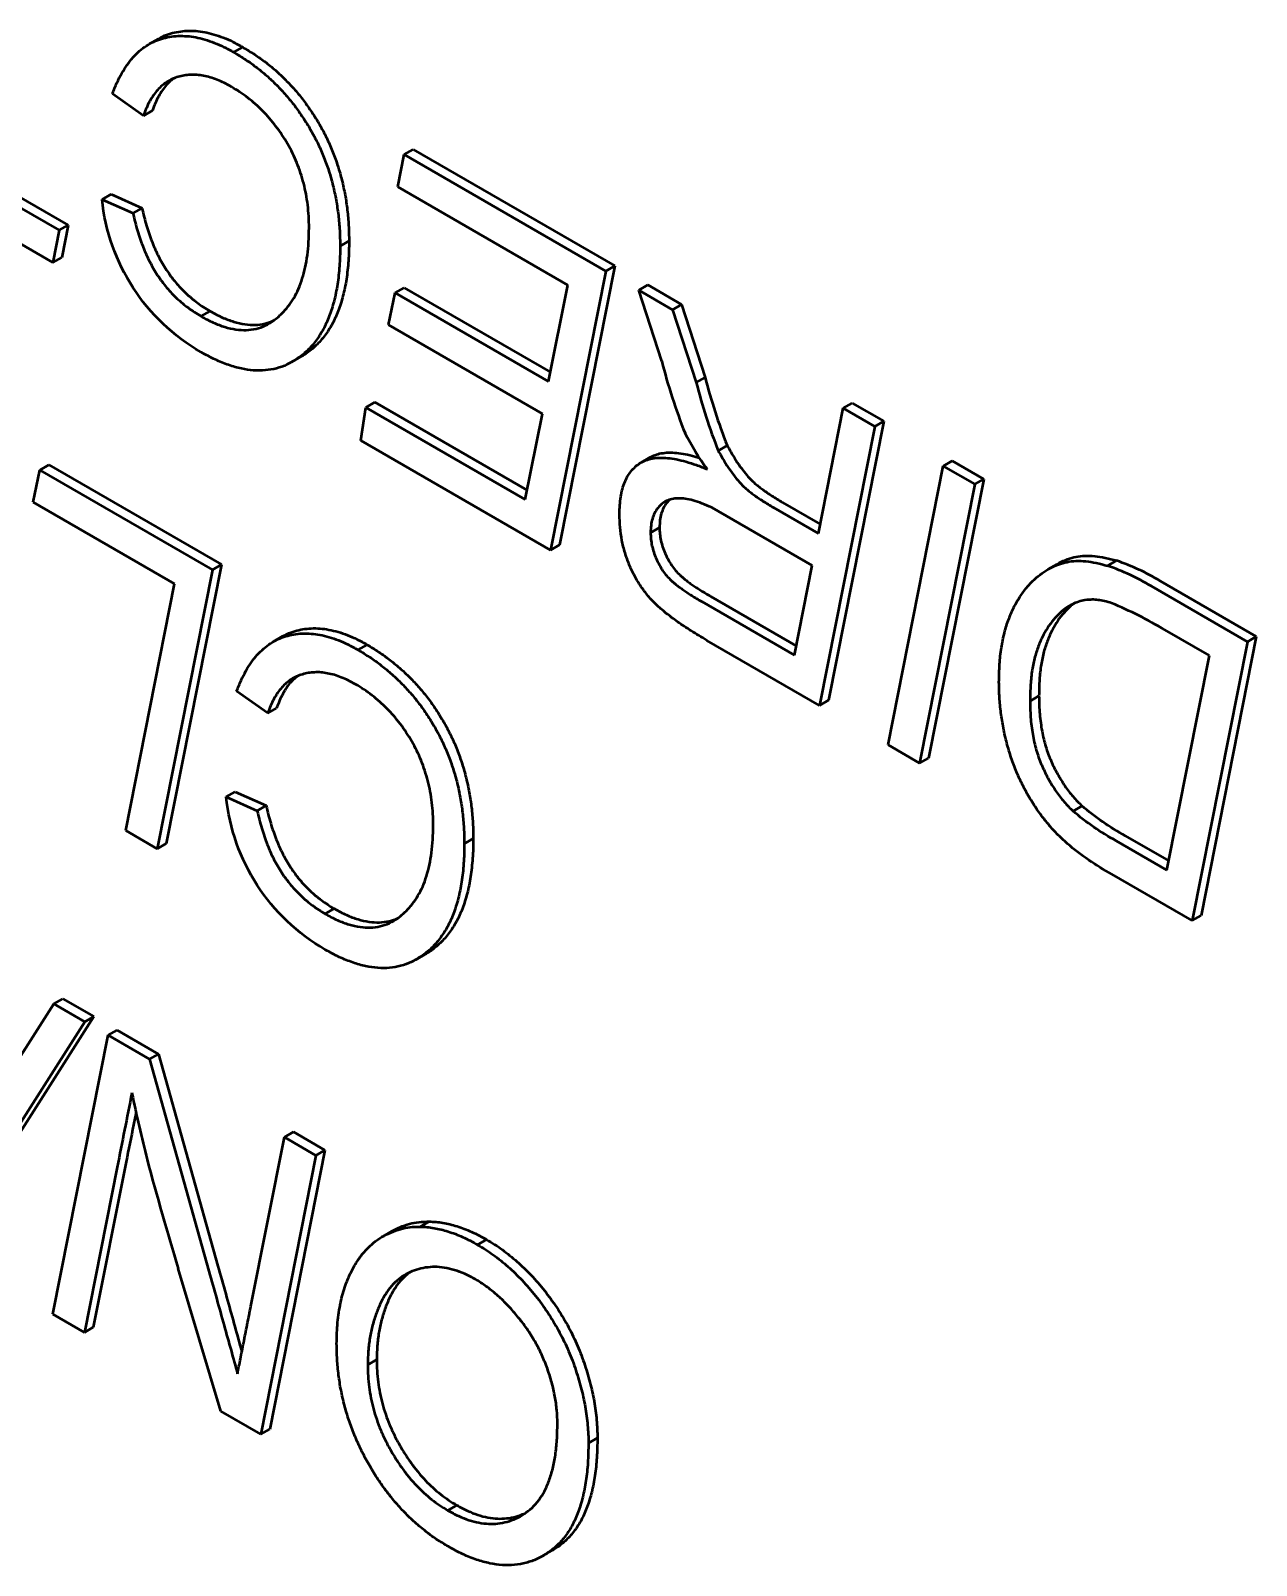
# Model space of a CAD drawing. Header units: millimetres. Extents: x 0 to 420, y 0 to 297.
# Drawn here: x 299.565 to 300.266, y 89.388 to 90.266 of the extents above; entities that cross this region are included whole.
import ezdxf

# ---------------------------------------------------------------- set-up
doc = ezdxf.new("R2010")
doc.units = ezdxf.units.MM
doc.header["$LTSCALE"] = 0.75
doc.layers.add('Visible', color=7, linetype='Continuous', lineweight=50)

msp = doc.modelspace()

# ---------------------------------------------------------------- linework, layer by layer
at = {"layer": 'Visible', "extrusion": (0, 0.816497, 0.57735)}
for p, q in [((299.63316, 90.25805), (299.63829, 90.26102)), ((299.6815, 90.25328), (299.68664, 90.25624)), ((299.62979, 90.21704), (299.61202, 90.22958)), ((299.62979, 90.21704), (299.63492, 90.22001)), ((299.57788, 90.13306), (299.45953, 90.20139)), ((299.77892, 90.19475), (299.78405, 90.19772)), ((299.78405, 90.19772), (299.89939, 90.13113)), ((299.77531, 90.17633), (299.77892, 90.19475)), ((299.77892, 90.19475), (299.89426, 90.12816)), ((299.53089, 90.18071), (299.58152, 90.15147)), ((299.53602, 90.18367), (299.58666, 90.15443)), ((299.6061, 90.16919), (299.61123, 90.17215)), ((299.61123, 90.17215), (299.629, 90.16417)), ((299.87255, 90.12019), (299.77531, 90.17633)), ((299.6061, 90.16919), (299.62387, 90.16121)), ((299.62387, 90.16121), (299.629, 90.16417)), ((299.58152, 90.15147), (299.58666, 90.15443)), ((299.58666, 90.15443), (299.58302, 90.13602)), ((299.58152, 90.15147), (299.57788, 90.13306)), ((299.74229, 90.14241), (299.74742, 90.14537)), ((299.57788, 90.13306), (299.58302, 90.13602)), ((299.89426, 90.12816), (299.86268, 89.96863)), ((299.89939, 90.13113), (299.86781, 89.97159)), ((299.89426, 90.12816), (299.89939, 90.13113)), ((299.77387, 90.11563), (299.779, 90.11859)), ((299.779, 90.11859), (299.86266, 90.07029)), ((299.8616, 90.06497), (299.87255, 90.12019)), ((299.91316, 90.11725), (299.9183, 90.12021)), ((299.91316, 90.11725), (299.93253, 90.10607)), ((299.9263, 90.07665), (299.91316, 90.11725)), ((299.9183, 90.12021), (299.93766, 90.10903)), ((299.76992, 90.0974), (299.77387, 90.11563)), ((299.77387, 90.11563), (299.8616, 90.06497)), ((299.93253, 90.10607), (299.93766, 90.10903)), ((299.93766, 90.10903), (299.95117, 90.06737)), ((299.66272, 90.10231), (299.66785, 90.10527)), ((299.93253, 90.10607), (299.94604, 90.0644)), ((299.85799, 90.04655), (299.76992, 90.0974)), ((299.71454, 90.07609), (299.71967, 90.07905)), ((299.71755, 90.07792), (299.72269, 90.08088)), ((299.94604, 90.0644), (299.95117, 90.06737)), ((299.75413, 90.03131), (299.75693, 90.0502)), ((299.75693, 90.0502), (299.76207, 90.05316)), ((299.75693, 90.0502), (299.84825, 89.99748)), ((299.76207, 90.05316), (299.8493, 90.00279)), ((300.01598, 89.97812), (300.03014, 90.04972)), ((300.03014, 90.04972), (300.03527, 90.05268)), ((300.03014, 90.04972), (300.04821, 90.03928)), ((300.03527, 90.05268), (300.05334, 90.04224)), ((299.84825, 89.99748), (299.85799, 90.04655)), ((300.04821, 90.03928), (300.01663, 89.87975)), ((300.05334, 90.04224), (300.02176, 89.88271)), ((300.04821, 90.03928), (300.05334, 90.04224)), ((299.86268, 89.96863), (299.75413, 90.03131)), ((299.91453, 90.0187), (299.91966, 90.02166)), ((299.95865, 90.02536), (299.96378, 90.02832)), ((299.56663, 89.99609), (299.57058, 90.01433)), ((299.57058, 90.01433), (299.57571, 90.01729)), ((299.57058, 90.01433), (299.66926, 89.95735)), ((299.57571, 90.01729), (299.67439, 89.96031)), ((300.05579, 89.85714), (300.08737, 90.01667)), ((300.08737, 90.01667), (300.0925, 90.01963)), ((300.08737, 90.01667), (300.10544, 90.00624)), ((300.0925, 90.01963), (300.11058, 90.0092)), ((300.10544, 90.00624), (300.07387, 89.84671)), ((300.11058, 90.0092), (300.079, 89.84967)), ((300.10544, 90.00624), (300.11058, 90.0092)), ((299.64755, 89.94938), (299.56663, 89.99609)), ((299.99545, 89.9959), (300.01703, 89.98344)), ((300.01234, 89.95971), (299.95489, 89.99288)), ((299.99032, 89.99294), (300.01598, 89.97812)), ((299.91992, 89.97853), (299.92505, 89.98149)), ((299.86268, 89.96863), (299.86781, 89.97159)), ((299.67439, 89.96031), (299.64281, 89.80078)), ((299.66926, 89.95735), (299.67439, 89.96031)), ((300.00223, 89.90858), (300.01234, 89.95971)), ((300.14742, 89.95764), (300.15256, 89.9606)), ((300.18143, 89.95959), (300.18656, 89.96255)), ((299.66926, 89.95735), (299.63768, 89.79782)), ((300.2116, 89.95087), (300.2665, 89.91918)), ((299.61964, 89.80824), (299.64755, 89.94938)), ((299.95441, 89.94211), (300.00328, 89.91389)), ((300.20647, 89.94791), (300.26137, 89.91621)), ((299.94928, 89.93915), (300.00223, 89.90858)), ((300.15531, 89.93372), (300.16044, 89.93668)), ((299.70421, 89.91631), (299.70934, 89.91928)), ((300.01663, 89.87975), (299.95214, 89.91698)), ((300.23965, 89.90824), (300.21424, 89.92291)), ((300.26137, 89.91621), (300.22979, 89.75668)), ((300.2665, 89.91918), (300.23492, 89.75965)), ((300.26137, 89.91621), (300.2665, 89.91918)), ((299.75256, 89.91154), (299.75769, 89.9145)), ((300.21535, 89.78553), (300.23965, 89.90824)), ((299.70084, 89.87531), (299.68308, 89.88784)), ((300.01663, 89.87975), (300.02176, 89.88271)), ((300.13702, 89.88228), (300.14215, 89.88524)), ((299.70084, 89.87531), (299.70597, 89.87827)), ((300.07387, 89.84671), (300.05579, 89.85714)), ((300.07387, 89.84671), (300.079, 89.84967)), ((299.67716, 89.82745), (299.68229, 89.83041)), ((299.67716, 89.82745), (299.69492, 89.81947)), ((299.68229, 89.83041), (299.70005, 89.82243)), ((299.69492, 89.81947), (299.70005, 89.82243)), ((300.16163, 89.81936), (300.16676, 89.82232)), ((299.63768, 89.79782), (299.61964, 89.80824)), ((299.81334, 89.80067), (299.81847, 89.80363)), ((300.18637, 89.80227), (300.21535, 89.78553)), ((300.1915, 89.80523), (300.21641, 89.79085)), ((299.63768, 89.79782), (299.64281, 89.80078)), ((300.22979, 89.75668), (300.18374, 89.78327)), ((299.73377, 89.76057), (299.73891, 89.76354)), ((300.22979, 89.75668), (300.23492, 89.75965)), ((299.78559, 89.73435), (299.79072, 89.73731)), ((299.78861, 89.73618), (299.79374, 89.73914)), ((299.49558, 89.57915), (299.57847, 89.70905)), ((299.57847, 89.70905), (299.5836, 89.71202)), ((299.57847, 89.70905), (299.59623, 89.6988)), ((299.5836, 89.71202), (299.60136, 89.70176)), ((299.59623, 89.6988), (299.51334, 89.56889)), ((299.60136, 89.70176), (299.51847, 89.57186)), ((299.59623, 89.6988), (299.60136, 89.70176)), ((299.57788, 89.53163), (299.60956, 89.69111)), ((299.60956, 89.69111), (299.61469, 89.69407)), ((299.60956, 89.69111), (299.6333, 89.6774)), ((299.61469, 89.69407), (299.63843, 89.68036)), ((299.6333, 89.6774), (299.63843, 89.68036)), ((299.63843, 89.68036), (299.67236, 89.55911)), ((299.6333, 89.6774), (299.66722, 89.55615)), ((299.7104, 89.63288), (299.71553, 89.63585)), ((299.71553, 89.63585), (299.7336, 89.62541)), ((299.69125, 89.53626), (299.7104, 89.63288)), ((299.7336, 89.62541), (299.70202, 89.46588)), ((299.7104, 89.63288), (299.72847, 89.62245)), ((299.72847, 89.62245), (299.7336, 89.62541)), ((299.61987, 89.61868), (299.60109, 89.52416)), ((299.72847, 89.62245), (299.69689, 89.46292)), ((299.61474, 89.61572), (299.59596, 89.5212)), ((299.78814, 89.58162), (299.79327, 89.58459)), ((299.76682, 89.57612), (299.77195, 89.57908)), ((299.82099, 89.57131), (299.82612, 89.57428)), ((299.6741, 89.47608), (299.64962, 89.55773)), ((299.59596, 89.5212), (299.57788, 89.53163)), ((299.59596, 89.5212), (299.60109, 89.52416)), ((299.75808, 89.50266), (299.76321, 89.50562)), ((299.69689, 89.46292), (299.6741, 89.47608)), ((299.69689, 89.46292), (299.70202, 89.46588)), ((299.88439, 89.45786), (299.88952, 89.46083)), ((299.8039, 89.41937), (299.80903, 89.42233)), ((299.85855, 89.39351), (299.86368, 89.39647))]:
    msp.add_line(p, q, dxfattribs=at)
at = {"layer": 'Visible', "extrusion": (2e-16, 0, -1)}
msp.add_arc((-299.71961, 90.18075), 0.11413, 299.87833, 354.18254, dxfattribs=at)
at = {"layer": 'Visible'}
for centre, radius, start, end in [((300.24648, 90.15761), 0.33026, 194.18988, 201.71206), ((300.24542, 90.1395), 0.30865, 194.08201, 201.7046), ((300.25055, 90.14247), 0.30865, 194.08201, 201.7046), ((300.13993, 89.8381), 0.12839, 58.78423, 71.13909), ((300.14506, 89.84106), 0.12839, 58.78423, 71.13909), ((300.0851, 89.70427), 0.25393, 59.4318, 67.15602), ((300.44921, 89.82666), 0.84306, 191.52718, 194.18988), ((301.50484, 90.12027), 1.93863, 194.95485, 196.86829)]:
    msp.add_arc(centre, radius, start, end, dxfattribs=at)
at = {"layer": 'Visible', "extrusion": (0, -1e-16, -1)}
msp.add_arc((-300.06113, 90.09654), 0.13598, 323.05301, 333.29785, dxfattribs=at)
at = {"layer": 'Visible', "extrusion": (3e-16, 0, -1)}
msp.add_arc((-299.79066, 89.83901), 0.11413, 299.87833, 354.18254, dxfattribs=at)
at = {"layer": 'Visible', "extrusion": (1e-16, -2e-16, -1)}
msp.add_arc((-300.25421, 89.92726), 0.1422, 298.49002, 310.62651, dxfattribs=at)
at = {"layer": 'Visible', "extrusion": (3e-16, -2e-16, -1)}
msp.add_arc((-300.25934, 89.93023), 0.1422, 298.49002, 310.62651, dxfattribs=at)
at = {"layer": 'Visible', "extrusion": (2e-16, -1e-16, -1)}
msp.add_arc((-300.25842, 89.91939), 0.15524, 298.74768, 310.10369, dxfattribs=at)
at = {"layer": 'Visible'}
for points, knots in [([(299.61202, 90.22958), (299.61285, 90.23166), (299.61447, 90.23575), (299.61729, 90.24132), (299.62041, 90.2462), (299.62376, 90.25051), (299.62745, 90.25408), (299.63137, 90.25708), (299.63557, 90.25945), (299.64005, 90.26114), (299.64473, 90.26219), (299.64956, 90.26271), (299.65453, 90.26261), (299.65965, 90.26198), (299.66493, 90.26063), (299.67032, 90.25884), (299.67586, 90.25639), (299.67961, 90.25432), (299.6815, 90.25328)], [0, 0, 0, 0, 0.074708, 0.146232, 0.215412, 0.28197, 0.346609, 0.409581, 0.471472, 0.532484, 0.592555, 0.651264, 0.709256, 0.766626, 0.824289, 0.881888, 0.940311, 1, 1, 1, 1]), ([(299.63829, 90.26102), (299.6391, 90.26148), (299.64133, 90.26265), (299.64518, 90.2641), (299.64986, 90.26515), (299.65469, 90.26567), (299.65967, 90.26557), (299.66478, 90.26494), (299.67006, 90.2636), (299.67545, 90.2618), (299.681, 90.25935), (299.68474, 90.25729), (299.68663, 90.25624)], [0.43538, 0.43538, 0.43538, 0.43538, 0.4714719, 0.5324844, 0.5925553, 0.6512637, 0.7092563, 0.7666259, 0.8242887, 0.8818877, 0.9403108, 1, 1, 1, 1]), ([(299.68015, 90.23355), (299.67876, 90.23432), (299.676, 90.23585), (299.67193, 90.2376), (299.66794, 90.23899), (299.66408, 90.23988), (299.66028, 90.24047), (299.65663, 90.24046), (299.65305, 90.24012), (299.6496, 90.23933), (299.6463, 90.23812), (299.64325, 90.2364), (299.6404, 90.2343), (299.63776, 90.23176), (299.63543, 90.2287), (299.6333, 90.22525), (299.63137, 90.22138), (299.63032, 90.2185), (299.62979, 90.21704)], [0, 0, 0, 0, 0.060714, 0.120473, 0.179174, 0.238193, 0.296791, 0.355884, 0.416315, 0.477655, 0.539918, 0.602208, 0.66495, 0.728859, 0.793839, 0.860382, 0.929196, 1, 1, 1, 1]), ([(299.64701, 90.23833), (299.64652, 90.23797), (299.64511, 90.23685), (299.64289, 90.23473), (299.64056, 90.23166), (299.63843, 90.22821), (299.6365, 90.22434), (299.63545, 90.22147), (299.63492, 90.22001)], [0.6328879, 0.6328879, 0.6328879, 0.6328879, 0.6649497, 0.7288585, 0.7938393, 0.8603818, 0.9291956, 1, 1, 1, 1]), ([(299.62387, 90.16121), (299.62424, 90.1595), (299.62496, 90.15618), (299.62635, 90.15123), (299.62784, 90.14649), (299.62951, 90.14195), (299.63133, 90.1376), (299.63333, 90.13345), (299.63552, 90.12949), (299.63786, 90.12571), (299.64037, 90.12212), (299.64303, 90.1187), (299.6459, 90.11553), (299.64892, 90.11249), (299.65214, 90.10965), (299.65552, 90.10698), (299.65906, 90.1045), (299.66149, 90.10305), (299.66272, 90.10231)], [0, 0, 0, 0, 0.073837, 0.143953, 0.211494, 0.275723, 0.337491, 0.397518, 0.455498, 0.513133, 0.570102, 0.6269, 0.684293, 0.743297, 0.804167, 0.866797, 0.932143, 1, 1, 1, 1]), ([(299.629, 90.16417), (299.62937, 90.16247), (299.63009, 90.15914), (299.63148, 90.15419), (299.63297, 90.14945), (299.63464, 90.14491), (299.63646, 90.14056), (299.63846, 90.13641), (299.64065, 90.13245), (299.64299, 90.12867), (299.6455, 90.12508), (299.64816, 90.12167), (299.65103, 90.11849), (299.65405, 90.11545), (299.65727, 90.11261), (299.66065, 90.10995), (299.6642, 90.10746), (299.66662, 90.10601), (299.66785, 90.10527)], [0, 0, 0, 0, 0.073837, 0.143953, 0.211494, 0.275723, 0.337491, 0.397518, 0.455498, 0.513133, 0.570102, 0.6269, 0.684293, 0.743297, 0.804167, 0.866797, 0.932143, 1, 1, 1, 1]), ([(299.90215, 89.98918), (299.90219, 89.99093), (299.90226, 89.99437), (299.90283, 89.99916), (299.90375, 90.00351), (299.90503, 90.00744), (299.90676, 90.01083), (299.90879, 90.01387), (299.91125, 90.01639), (299.91402, 90.01854), (299.91725, 90.0201), (299.92094, 90.02109), (299.92507, 90.02151), (299.92968, 90.0213), (299.93472, 90.02057), (299.94022, 90.01922), (299.94617, 90.01734), (299.95031, 90.01566), (299.95245, 90.0148)], [0, 0, 0, 0, 0.059961, 0.117916, 0.174309, 0.229242, 0.28342, 0.337434, 0.392218, 0.447521, 0.504432, 0.563382, 0.62593, 0.69159, 0.761572, 0.836137, 0.915253, 1, 1, 1, 1]), ([(299.91966, 90.02166), (299.92053, 90.02216), (299.92257, 90.02311), (299.92607, 90.02406), (299.9302, 90.02448), (299.93481, 90.02426), (299.93985, 90.02353), (299.94426, 90.02245), (299.94698, 90.02164), (299.94785, 90.02137)], [0.4562952, 0.4562952, 0.4562952, 0.4562952, 0.5044316, 0.5633815, 0.6259297, 0.6915904, 0.761572, 0.8361374, 0.8709875, 0.8709875, 0.8709875, 0.8709875]), ([(299.95865, 90.02536), (299.95974, 90.02343), (299.96182, 90.01976), (299.96503, 90.0147), (299.96815, 90.01041), (299.97076, 90.00732), (299.97292, 90.00513), (299.97475, 90.00353), (299.97679, 90.00186), (299.97905, 90.00012), (299.98154, 89.99837), (299.98427, 89.9966), (299.98722, 89.99474), (299.98926, 89.99355), (299.99032, 89.99294)], [0, 0, 0, 0, 0.133177, 0.252531, 0.359187, 0.454341, 0.501796, 0.555099, 0.613928, 0.678434, 0.749497, 0.826406, 0.910185, 1, 1, 1, 1]), ([(299.96378, 90.02832), (299.96488, 90.02639), (299.96695, 90.02272), (299.97016, 90.01766), (299.97328, 90.01338), (299.97589, 90.01028), (299.97806, 90.00809), (299.97988, 90.00649), (299.98192, 90.00482), (299.98418, 90.00308), (299.98667, 90.00133), (299.9894, 89.99956), (299.99235, 89.9977), (299.9944, 89.99651), (299.99545, 89.9959)], [0, 0, 0, 0, 0.133177, 0.252531, 0.359187, 0.454341, 0.501796, 0.555099, 0.613928, 0.678434, 0.749497, 0.826406, 0.910185, 1, 1, 1, 1]), ([(299.95489, 89.99288), (299.95302, 89.99371), (299.94944, 89.9953), (299.94435, 89.99699), (299.93976, 89.99803), (299.93572, 89.99828), (299.93211, 89.9979), (299.92899, 89.99678), (299.92623, 89.99513), (299.92399, 89.99275), (299.92216, 89.98992), (299.92086, 89.98657), (299.92005, 89.98279), (299.91996, 89.97996), (299.91992, 89.97853)], [0, 0, 0, 0, 0.110494, 0.212569, 0.305782, 0.391929, 0.473089, 0.551439, 0.628047, 0.703954, 0.779494, 0.853016, 0.926011, 1, 1, 1, 1]), ([(299.93076, 89.99738), (299.9302, 89.99685), (299.92895, 89.99545), (299.92729, 89.99289), (299.92599, 89.98954), (299.92518, 89.98576), (299.92509, 89.98292), (299.92505, 89.98149)], [0.6492467, 0.6492467, 0.6492467, 0.6492467, 0.7039543, 0.7794937, 0.853016, 0.9260109, 1, 1, 1, 1]), ([(299.95214, 89.91698), (299.9506, 89.91789), (299.94762, 89.91965), (299.94329, 89.92226), (299.93925, 89.92495), (299.93548, 89.92747), (299.93201, 89.93004), (299.92881, 89.93245), (299.92593, 89.93492), (299.92248, 89.93801), (299.91855, 89.94215), (299.91434, 89.9477), (299.9107, 89.95378), (299.90761, 89.96029), (299.90512, 89.96719), (299.90338, 89.97437), (299.90232, 89.98182), (299.90221, 89.98666), (299.90215, 89.98918)], [0, 0, 0, 0, 0.063849, 0.123461, 0.17935, 0.231487, 0.280004, 0.324437, 0.365527, 0.40271, 0.472349, 0.540706, 0.608456, 0.67894, 0.752049, 0.828768, 0.910921, 1, 1, 1, 1]), ([(299.91992, 89.97853), (299.91995, 89.97731), (299.92, 89.97492), (299.92065, 89.97116), (299.92163, 89.96742), (299.92305, 89.96374), (299.92478, 89.96021), (299.92677, 89.95691), (299.92905, 89.95396), (299.93115, 89.9517), (299.93303, 89.95003), (299.93467, 89.94864), (299.93655, 89.94727), (299.93865, 89.94575), (299.94099, 89.94421), (299.94355, 89.94253), (299.94634, 89.94088), (299.94827, 89.93974), (299.94928, 89.93915)], [0, 0, 0, 0, 0.076972, 0.150828, 0.221349, 0.292214, 0.361007, 0.427228, 0.49287, 0.558999, 0.595364, 0.636705, 0.683614, 0.735702, 0.793699, 0.856957, 0.925442, 1, 1, 1, 1]), ([(299.92505, 89.98149), (299.92508, 89.98028), (299.92513, 89.97789), (299.92578, 89.97412), (299.92676, 89.97038), (299.92819, 89.9667), (299.92991, 89.96318), (299.9319, 89.95987), (299.93418, 89.95692), (299.93628, 89.95466), (299.93816, 89.953), (299.9398, 89.9516), (299.94168, 89.95023), (299.94378, 89.94871), (299.94612, 89.94717), (299.94868, 89.94549), (299.95147, 89.94384), (299.9534, 89.9427), (299.95441, 89.94211)], [0, 0, 0, 0, 0.076972, 0.150828, 0.221349, 0.292214, 0.361007, 0.427228, 0.49287, 0.558999, 0.595364, 0.636705, 0.683614, 0.735702, 0.793699, 0.856957, 0.925442, 1, 1, 1, 1]), ([(300.15256, 89.9606), (300.15294, 89.96083), (300.15484, 89.96188), (300.15833, 89.96348), (300.16326, 89.96485), (300.16846, 89.9655), (300.17409, 89.96525), (300.18014, 89.96435), (300.18439, 89.96316), (300.18656, 89.96255)], [0.6629098, 0.6629098, 0.6629098, 0.6629098, 0.6768704, 0.7313226, 0.783261, 0.8344571, 0.8872835, 0.9424455, 1, 1, 1, 1]), ([(300.15531, 89.93372), (300.15396, 89.93247), (300.15124, 89.92995), (300.14774, 89.92533), (300.14459, 89.92013), (300.14191, 89.91421), (300.13968, 89.90756), (300.13812, 89.89998), (300.13719, 89.89152), (300.13708, 89.88541), (300.13702, 89.88228)], [0, 0, 0, 0, 0.1147, 0.231253, 0.348772, 0.469431, 0.593658, 0.722866, 0.858126, 1, 1, 1, 1]), ([(300.16044, 89.93668), (300.15909, 89.93543), (300.15638, 89.93291), (300.15287, 89.92829), (300.14972, 89.92309), (300.14704, 89.91718), (300.14481, 89.91052), (300.14326, 89.90294), (300.14232, 89.89448), (300.14221, 89.88837), (300.14215, 89.88524)], [0, 0, 0, 0, 0.1147, 0.231253, 0.348772, 0.469431, 0.593658, 0.722866, 0.858126, 1, 1, 1, 1]), ([(300.16943, 89.94006), (300.16815, 89.93984), (300.16556, 89.93939), (300.16194, 89.93804), (300.15849, 89.93617), (300.15638, 89.93454), (300.15531, 89.93372)], [0, 0, 0, 0, 0.241085, 0.488237, 0.73986, 1, 1, 1, 1]), ([(300.18368, 89.93828), (300.18234, 89.93865), (300.17973, 89.93939), (300.17599, 89.94011), (300.17256, 89.94034), (300.17046, 89.94015), (300.16943, 89.94006)], [0, 0, 0, 0, 0.270181, 0.526571, 0.768237, 1, 1, 1, 1]), ([(299.70934, 89.91928), (299.71015, 89.91975), (299.71238, 89.92091), (299.71623, 89.92236), (299.72092, 89.92341), (299.72574, 89.92393), (299.73072, 89.92383), (299.73583, 89.9232), (299.74111, 89.92186), (299.7465, 89.92006), (299.75205, 89.91761), (299.75579, 89.91555), (299.75769, 89.9145)], [0.43538, 0.43538, 0.43538, 0.43538, 0.4714719, 0.5324844, 0.5925553, 0.6512637, 0.7092563, 0.7666259, 0.8242887, 0.8818877, 0.9403108, 1, 1, 1, 1]), ([(299.68308, 89.88784), (299.6839, 89.88993), (299.68552, 89.89401), (299.68834, 89.89958), (299.69146, 89.90446), (299.69481, 89.90877), (299.6985, 89.91234), (299.70242, 89.91534), (299.70662, 89.91771), (299.7111, 89.9194), (299.71578, 89.92045), (299.72061, 89.92097), (299.72559, 89.92087), (299.7307, 89.92024), (299.73598, 89.9189), (299.74137, 89.9171), (299.74692, 89.91465), (299.75066, 89.91258), (299.75256, 89.91154)], [0, 0, 0, 0, 0.074708, 0.146232, 0.215412, 0.28197, 0.346609, 0.409581, 0.471472, 0.532484, 0.592555, 0.651264, 0.709256, 0.766626, 0.824289, 0.881888, 0.940311, 1, 1, 1, 1]), ([(299.7512, 89.89181), (299.74981, 89.89258), (299.74705, 89.89412), (299.74298, 89.89587), (299.73899, 89.89725), (299.73513, 89.89815), (299.73133, 89.89873), (299.72768, 89.89872), (299.7241, 89.89838), (299.72065, 89.89759), (299.71735, 89.89638), (299.7143, 89.89466), (299.71145, 89.89256), (299.70882, 89.89002), (299.70649, 89.88696), (299.70435, 89.88351), (299.70242, 89.87964), (299.70137, 89.87677), (299.70084, 89.87531)], [0, 0, 0, 0, 0.060714, 0.120473, 0.179174, 0.238193, 0.296791, 0.355884, 0.416315, 0.477655, 0.539918, 0.602208, 0.66495, 0.728859, 0.793839, 0.860382, 0.929196, 1, 1, 1, 1]), ([(299.71806, 89.89659), (299.71758, 89.89623), (299.71616, 89.89511), (299.71395, 89.89299), (299.71162, 89.88992), (299.70948, 89.88647), (299.70756, 89.8826), (299.7065, 89.87973), (299.70597, 89.87827)], [0.6328879, 0.6328879, 0.6328879, 0.6328879, 0.6649497, 0.7288585, 0.7938393, 0.8603818, 0.9291956, 1, 1, 1, 1]), ([(300.15843, 89.80066), (300.1564, 89.80252), (300.15241, 89.80619), (300.1468, 89.81245), (300.14166, 89.8192), (300.137, 89.82636), (300.1328, 89.83389), (300.12919, 89.84175), (300.1261, 89.8499), (300.12364, 89.85829), (300.12167, 89.86688), (300.12025, 89.87559), (300.11941, 89.88442), (300.11931, 89.89019), (300.11926, 89.89314)], [0, 0, 0, 0, 0.080974, 0.159821, 0.237101, 0.314559, 0.392266, 0.470907, 0.551044, 0.634479, 0.720849, 0.810047, 0.90273, 1, 1, 1, 1]), ([(300.13702, 89.88228), (300.13705, 89.88051), (300.13711, 89.87706), (300.13739, 89.87193), (300.13797, 89.86697), (300.13868, 89.86222), (300.13966, 89.85764), (300.14089, 89.85324), (300.14225, 89.84904), (300.1439, 89.84502), (300.14571, 89.84119), (300.1476, 89.83752), (300.14967, 89.83404), (300.15181, 89.83074), (300.1541, 89.82761), (300.15649, 89.82468), (300.159, 89.82188), (300.16075, 89.8202), (300.16163, 89.81936)], [0, 0, 0, 0, 0.086682, 0.168274, 0.245111, 0.317334, 0.386095, 0.450577, 0.512121, 0.571266, 0.628175, 0.683804, 0.73763, 0.790853, 0.842657, 0.895089, 0.947226, 1, 1, 1, 1]), ([(300.14215, 89.88524), (300.14218, 89.88347), (300.14224, 89.88003), (300.14253, 89.8749), (300.1431, 89.86993), (300.14382, 89.86518), (300.14479, 89.8606), (300.14602, 89.8562), (300.14738, 89.852), (300.14904, 89.84798), (300.15084, 89.84415), (300.15274, 89.84048), (300.1548, 89.83701), (300.15694, 89.8337), (300.15923, 89.83058), (300.16162, 89.82764), (300.16413, 89.82484), (300.16588, 89.82316), (300.16676, 89.82232)], [0, 0, 0, 0, 0.086682, 0.168274, 0.245111, 0.317334, 0.386095, 0.450577, 0.512121, 0.571266, 0.628175, 0.683804, 0.73763, 0.790853, 0.842657, 0.895089, 0.947226, 1, 1, 1, 1]), ([(299.69492, 89.81947), (299.69529, 89.81777), (299.69601, 89.81444), (299.6974, 89.80949), (299.69889, 89.80475), (299.70057, 89.80021), (299.70238, 89.79586), (299.70438, 89.79171), (299.70657, 89.78775), (299.70891, 89.78397), (299.71142, 89.78038), (299.71408, 89.77697), (299.71695, 89.77379), (299.71998, 89.77075), (299.72319, 89.76791), (299.72657, 89.76524), (299.73012, 89.76276), (299.73254, 89.76131), (299.73377, 89.76057)], [0, 0, 0, 0, 0.073837, 0.143953, 0.211494, 0.275723, 0.337491, 0.397518, 0.455498, 0.513133, 0.570102, 0.6269, 0.684293, 0.743297, 0.804167, 0.866797, 0.932143, 1, 1, 1, 1]), ([(299.70005, 89.82243), (299.70042, 89.82073), (299.70114, 89.8174), (299.70253, 89.81245), (299.70402, 89.80772), (299.7057, 89.80317), (299.70751, 89.79882), (299.70952, 89.79467), (299.7117, 89.79071), (299.71404, 89.78694), (299.71655, 89.78335), (299.71921, 89.77993), (299.72208, 89.77676), (299.72511, 89.77371), (299.72832, 89.77087), (299.7317, 89.76821), (299.73525, 89.76573), (299.73767, 89.76427), (299.73891, 89.76354)], [0, 0, 0, 0, 0.073837, 0.143953, 0.211494, 0.275723, 0.337491, 0.397518, 0.455498, 0.513133, 0.570102, 0.6269, 0.684293, 0.743297, 0.804167, 0.866797, 0.932143, 1, 1, 1, 1]), ([(299.78861, 89.73618), (299.78675, 89.73503), (299.78311, 89.73276), (299.77703, 89.73064), (299.77066, 89.72951), (299.76394, 89.72945), (299.75687, 89.73047), (299.74948, 89.73259), (299.74175, 89.73568), (299.73648, 89.73857), (299.73381, 89.74004)], [0, 0, 0, 0, 0.129717, 0.255168, 0.378006, 0.499614, 0.620775, 0.74407, 0.8699, 1, 1, 1, 1]), ([(299.74929, 89.55716), (299.75044, 89.55917), (299.75272, 89.56312), (299.75677, 89.56818), (299.76124, 89.57246), (299.76613, 89.57587), (299.77132, 89.57851), (299.77671, 89.58039), (299.78228, 89.58152), (299.7862, 89.58159), (299.78814, 89.58162)], [0, 0, 0, 0, 0.135348, 0.266964, 0.396515, 0.524227, 0.648407, 0.769078, 0.885562, 1, 1, 1, 1]), ([(299.77195, 89.57908), (299.77343, 89.57994), (299.77666, 89.58155), (299.78184, 89.58335), (299.78741, 89.58449), (299.79133, 89.58455), (299.79328, 89.58459)], [0.5382712, 0.5382712, 0.5382712, 0.5382712, 0.648407, 0.7690782, 0.8855624, 1, 1, 1, 1]), ([(299.78814, 89.58162), (299.78943, 89.58158), (299.792, 89.58149), (299.79599, 89.58089), (299.8, 89.5801), (299.80408, 89.57894), (299.80822, 89.57753), (299.81242, 89.57577), (299.81668, 89.57371), (299.81955, 89.57212), (299.82099, 89.57132)], [0, 0, 0, 0, 0.125525, 0.250777, 0.37478, 0.498503, 0.622576, 0.747218, 0.872874, 1, 1, 1, 1]), ([(299.79328, 89.58459), (299.79456, 89.58454), (299.79713, 89.58445), (299.80112, 89.58386), (299.80513, 89.58307), (299.80922, 89.5819), (299.81335, 89.58049), (299.81755, 89.57874), (299.82182, 89.57667), (299.82468, 89.57508), (299.82612, 89.57428)], [0, 0, 0, 0, 0.125525, 0.250777, 0.37478, 0.498503, 0.622576, 0.747218, 0.872874, 1, 1, 1, 1]), ([(299.74031, 89.51459), (299.74035, 89.51669), (299.74042, 89.52087), (299.74081, 89.52692), (299.74153, 89.53265), (299.74251, 89.53813), (299.74377, 89.54332), (299.74533, 89.54822), (299.74713, 89.55288), (299.74857, 89.55573), (299.74929, 89.55716)], [0, 0, 0, 0, 0.129451, 0.257029, 0.382476, 0.507529, 0.631137, 0.7537, 0.876978, 1, 1, 1, 1]), ([(299.81963, 89.55159), (299.81762, 89.55268), (299.81362, 89.55485), (299.80772, 89.55696), (299.80195, 89.55837), (299.79639, 89.55875), (299.79105, 89.55836), (299.78595, 89.55717), (299.78117, 89.55518), (299.77667, 89.55241), (299.77253, 89.5488), (299.76888, 89.54421), (299.76567, 89.53875), (299.76301, 89.5324), (299.76084, 89.52551), (299.75926, 89.51822), (299.75825, 89.51066), (299.75813, 89.50531), (299.75808, 89.50266)], [0, 0, 0, 0, 0.056934, 0.113201, 0.169742, 0.226928, 0.285142, 0.343532, 0.403069, 0.463886, 0.526757, 0.590969, 0.657978, 0.727863, 0.798589, 0.866979, 0.934055, 1, 1, 1, 1]), ([(299.78243, 89.55564), (299.78226, 89.55552), (299.78062, 89.55434), (299.77767, 89.55176), (299.77401, 89.54717), (299.7708, 89.54171), (299.76814, 89.53536), (299.76597, 89.52847), (299.76439, 89.52118), (299.76338, 89.51363), (299.76327, 89.50828), (299.76321, 89.50562)], [0.456724, 0.456724, 0.456724, 0.456724, 0.4638856, 0.5267574, 0.5909686, 0.657978, 0.7278627, 0.7985887, 0.8669794, 0.9340548, 1, 1, 1, 1]), ([(299.6836, 89.49759), (299.68415, 89.50043), (299.68531, 89.50636), (299.68718, 89.51561), (299.68913, 89.5257), (299.69052, 89.53265), (299.69125, 89.53626)], [0, 0, 0, 0, 0.21975, 0.459511, 0.71975, 1, 1, 1, 1]), ([(299.80424, 89.39866), (299.80194, 89.40005), (299.79741, 89.40276), (299.79079, 89.40766), (299.7845, 89.41294), (299.77854, 89.41874), (299.77293, 89.42504), (299.76761, 89.43178), (299.76267, 89.43906), (299.75804, 89.44672), (299.75389, 89.45472), (299.75022, 89.4629), (299.74718, 89.47123), (299.74461, 89.47969), (299.74269, 89.48827), (299.74131, 89.49698), (299.74046, 89.50584), (299.74036, 89.51163), (299.74031, 89.51459)], [0, 0, 0, 0, 0.06557, 0.128735, 0.18968, 0.249063, 0.307551, 0.365938, 0.424966, 0.48518, 0.545743, 0.60627, 0.667126, 0.728998, 0.792845, 0.858811, 0.927708, 1, 1, 1, 1]), ([(299.75808, 89.50266), (299.75812, 89.50052), (299.7582, 89.49635), (299.75883, 89.48996), (299.75983, 89.48368), (299.76128, 89.47747), (299.76315, 89.47136), (299.76543, 89.46533), (299.76813, 89.45939), (299.77121, 89.45361), (299.7746, 89.44807), (299.77821, 89.44285), (299.78199, 89.43795), (299.786, 89.43346), (299.79021, 89.42936), (299.79461, 89.4256), (299.7992, 89.42223), (299.80232, 89.42033), (299.8039, 89.41937)], [0, 0, 0, 0, 0.072789, 0.14192, 0.208674, 0.272904, 0.335142, 0.396976, 0.458204, 0.519861, 0.580881, 0.640702, 0.699219, 0.757526, 0.816322, 0.875985, 0.937009, 1, 1, 1, 1]), ([(299.76321, 89.50562), (299.76325, 89.50348), (299.76333, 89.49931), (299.76397, 89.49292), (299.76496, 89.48664), (299.76642, 89.48043), (299.76828, 89.47432), (299.77056, 89.46829), (299.77327, 89.46236), (299.77634, 89.45658), (299.77973, 89.45103), (299.78334, 89.44581), (299.78712, 89.44092), (299.79113, 89.43642), (299.79534, 89.43232), (299.79974, 89.42857), (299.80433, 89.4252), (299.80745, 89.4233), (299.80903, 89.42233)], [0, 0, 0, 0, 0.072789, 0.14192, 0.208674, 0.272904, 0.335142, 0.396976, 0.458204, 0.519861, 0.580881, 0.640702, 0.699219, 0.757526, 0.816322, 0.875985, 0.937009, 1, 1, 1, 1]), ([(299.88439, 89.45786), (299.88432, 89.45407), (299.88418, 89.44664), (299.8831, 89.43628), (299.88125, 89.42692), (299.87869, 89.41853), (299.87542, 89.4111), (299.87139, 89.40469), (299.86661, 89.39928), (299.86114, 89.3949), (299.85517, 89.39155), (299.84881, 89.38927), (299.84216, 89.38804), (299.83518, 89.38796), (299.82789, 89.38893), (299.82028, 89.39105), (299.81236, 89.39424), (299.80697, 89.39718), (299.80424, 89.39866)], [0, 0, 0, 0, 0.073381, 0.143531, 0.211208, 0.27664, 0.340385, 0.403152, 0.465616, 0.528636, 0.590764, 0.65065, 0.709022, 0.766389, 0.82352, 0.881009, 0.939765, 1, 1, 1, 1])]:
    msp.add_open_spline(points, degree=3, knots=knots, dxfattribs=at)
at = {"layer": 'Visible', "extrusion": (3.8744e-12, 1.6114e-12, -1)}
msp.add_open_spline([(299.6815, 90.25328), (299.68378, 90.2519), (299.68822, 90.24921), (299.6947, 90.24457), (299.70082, 90.23953), (299.70657, 90.23401), (299.71197, 90.22815), (299.71703, 90.22189), (299.72168, 90.21516), (299.72597, 90.20809), (299.72984, 90.20069), (299.73319, 90.19302), (299.736, 90.18511), (299.73832, 90.17697), (299.74009, 90.16862), (299.74139, 90.16002), (299.74216, 90.1512), (299.74224, 90.14539), (299.74229, 90.14241)], degree=3, knots=[0, 0, 0, 0, 0.067191, 0.131134, 0.192685, 0.25186, 0.309663, 0.366823, 0.423691, 0.481298, 0.539455, 0.598096, 0.658016, 0.720068, 0.784788, 0.852528, 0.92432, 1, 1, 1, 1], dxfattribs=at)
at = {"layer": 'Visible', "extrusion": (-2.6193e-12, -1.9487e-12, -1)}
msp.add_open_spline([(299.68663, 90.25624), (299.68891, 90.25486), (299.69335, 90.25217), (299.69983, 90.24754), (299.70595, 90.2425), (299.7117, 90.23698), (299.7171, 90.23111), (299.72216, 90.22485), (299.72681, 90.21812), (299.7311, 90.21105), (299.73497, 90.20365), (299.73832, 90.19598), (299.74113, 90.18807), (299.74345, 90.17994), (299.74522, 90.17158), (299.74652, 90.16299), (299.74729, 90.15416), (299.74737, 90.14835), (299.74742, 90.14537)], degree=3, knots=[0, 0, 0, 0, 0.067191, 0.131134, 0.192685, 0.25186, 0.309663, 0.366823, 0.423691, 0.481298, 0.539455, 0.598096, 0.658016, 0.720068, 0.784788, 0.852528, 0.92432, 1, 1, 1, 1], dxfattribs=at)
at = {"layer": 'Visible', "extrusion": (-4.0038e-12, -2.2034e-12, -1)}
msp.add_open_spline([(299.72452, 90.15291), (299.72449, 90.1551), (299.72444, 90.15935), (299.72382, 90.16584), (299.7229, 90.17211), (299.72153, 90.17824), (299.7198, 90.18418), (299.71771, 90.18995), (299.71518, 90.19555), (299.71229, 90.20095), (299.70908, 90.2061), (299.70563, 90.21097), (299.70194, 90.21552), (299.69803, 90.2198), (299.69388, 90.22371), (299.6895, 90.22734), (299.6849, 90.2307), (299.68175, 90.23259), (299.68015, 90.23355)], degree=3, knots=[0, 0, 0, 0, 0.076554, 0.14849, 0.217041, 0.281998, 0.344266, 0.404497, 0.463309, 0.522232, 0.580564, 0.637771, 0.695076, 0.752725, 0.811565, 0.871926, 0.934728, 1, 1, 1, 1], dxfattribs=at)
at = {"layer": 'Visible', "extrusion": (3.7279e-11, -9.768e-12, -1)}
msp.add_open_spline([(299.70901, 90.1039), (299.71026, 90.10523), (299.71275, 90.10788), (299.71586, 90.11269), (299.71859, 90.11792), (299.72072, 90.12384), (299.72243, 90.13027), (299.72367, 90.13724), (299.72438, 90.14482), (299.72447, 90.15018), (299.72452, 90.15291)], degree=3, knots=[0, 0, 0, 0, 0.121764, 0.243133, 0.364214, 0.486457, 0.610019, 0.736748, 0.866079, 1, 1, 1, 1], dxfattribs=at)
at = {"layer": 'Visible', "extrusion": (-4.4289e-12, 1.0375e-12, -1)}
msp.add_open_spline([(299.74742, 90.14537), (299.7474, 90.14342), (299.74738, 90.13955), (299.74704, 90.13399), (299.7466, 90.12859), (299.74591, 90.12348), (299.74506, 90.11858), (299.74397, 90.11397), (299.7427, 90.10959), (299.74127, 90.10542), (299.73961, 90.10151), (299.73781, 90.09781), (299.73576, 90.0944), (299.73354, 90.09119), (299.73114, 90.08821), (299.7285, 90.08554), (299.72571, 90.08305), (299.72369, 90.0816), (299.72269, 90.08088)], degree=3, knots=[0, 0, 0, 0, 0.068463, 0.135799, 0.201641, 0.266589, 0.330301, 0.39299, 0.454706, 0.516365, 0.576919, 0.637281, 0.697396, 0.757601, 0.817674, 0.878006, 0.938845, 1, 1, 1, 1], dxfattribs=at)
at = {"layer": 'Visible', "extrusion": (-2.8795e-12, 4.433e-13, -1)}
msp.add_open_spline([(299.74229, 90.14241), (299.74227, 90.14046), (299.74225, 90.13659), (299.74191, 90.13102), (299.74147, 90.12563), (299.74078, 90.12052), (299.73993, 90.11562), (299.73884, 90.11101), (299.73757, 90.10663), (299.73614, 90.10246), (299.73448, 90.09855), (299.73268, 90.09484), (299.73062, 90.09143), (299.72841, 90.08823), (299.72601, 90.08525), (299.72337, 90.08258), (299.72058, 90.08008), (299.71856, 90.07864), (299.71755, 90.07792)], degree=3, knots=[0, 0, 0, 0, 0.068463, 0.135799, 0.201641, 0.266589, 0.330301, 0.39299, 0.454706, 0.516365, 0.576919, 0.637281, 0.697396, 0.757601, 0.817674, 0.878006, 0.938845, 1, 1, 1, 1], dxfattribs=at)
at = {"layer": 'Visible', "extrusion": (-1.826e-12, -9.4368e-12, -1)}
msp.add_open_spline([(299.66272, 90.10231), (299.66505, 90.10104), (299.66964, 90.09854), (299.67632, 90.09608), (299.68268, 90.09461), (299.68868, 90.09428), (299.69433, 90.09505), (299.69964, 90.09687), (299.7046, 90.0998), (299.70752, 90.10251), (299.70901, 90.1039)], degree=3, knots=[0, 0, 0, 0, 0.127954, 0.251949, 0.372493, 0.492183, 0.613003, 0.73653, 0.86526, 1, 1, 1, 1], dxfattribs=at)
at = {"layer": 'Visible', "extrusion": (-5.03e-12, -7.5018e-12, -1)}
msp.add_open_spline([(299.66785, 90.10527), (299.67018, 90.104), (299.67477, 90.1015), (299.68145, 90.09905), (299.68781, 90.09758), (299.69381, 90.09724), (299.69932, 90.09799), (299.70269, 90.09912), (299.70426, 90.09981)], degree=3, knots=[0, 0, 0, 0, 0.1279535, 0.2519488, 0.3724932, 0.4921835, 0.6130034, 0.7278069, 0.7278069, 0.7278069, 0.7278069], dxfattribs=at)
at = {"layer": 'Visible', "extrusion": (1.721e-13, -1.96274e-11, -1)}
msp.add_open_spline([(299.71755, 90.07792), (299.7157, 90.07677), (299.71206, 90.0745), (299.70598, 90.07238), (299.6996, 90.07124), (299.69289, 90.07119), (299.68582, 90.07221), (299.67842, 90.07433), (299.6707, 90.07742), (299.66543, 90.08031), (299.66275, 90.08178)], degree=3, knots=[0, 0, 0, 0, 0.129717, 0.255168, 0.378006, 0.499614, 0.620775, 0.74407, 0.8699, 1, 1, 1, 1], dxfattribs=at)
at = {"layer": 'Visible', "extrusion": (3.17444e-09, -5.1841e-09, -1)}
msp.add_open_spline([(299.72269, 90.08088), (299.72169, 90.08026), (299.72069, 90.07964), (299.71967, 90.07905)], degree=3, dxfattribs=at)
at = {"layer": 'Visible', "extrusion": (2.786e-12, -2.1789e-12, -1)}
msp.add_open_spline([(300.11926, 89.89314), (300.11932, 89.8966), (300.11944, 89.90338), (300.12051, 89.91281), (300.12226, 89.92138), (300.12471, 89.92905), (300.12771, 89.93586), (300.13114, 89.94193), (300.13499, 89.94725), (300.13927, 89.95171), (300.14377, 89.95543), (300.14844, 89.95834), (300.1532, 89.96052), (300.15813, 89.96189), (300.16333, 89.96253), (300.16896, 89.96228), (300.17501, 89.96139), (300.17926, 89.9602), (300.18143, 89.95959)], degree=3, knots=[0, 0, 0, 0, 0.077723, 0.152498, 0.224882, 0.295406, 0.363791, 0.430071, 0.49486, 0.558338, 0.619324, 0.67687, 0.731323, 0.783261, 0.834457, 0.887283, 0.942446, 1, 1, 1, 1], dxfattribs=at)
at = {"layer": 'Visible', "extrusion": (5.31993e-09, -6.92011e-09, 1)}
msp.add_open_spline([(300.16236, 89.93813), (300.16171, 89.93766), (300.16108, 89.93717), (300.16044, 89.93668)], degree=3, dxfattribs=at)
at = {"layer": 'Visible', "extrusion": (2.0857e-12, 2.6816e-12, -1)}
msp.add_open_spline([(299.75256, 89.91154), (299.75483, 89.91016), (299.75927, 89.90747), (299.76575, 89.90284), (299.77187, 89.89779), (299.77762, 89.89227), (299.78302, 89.88641), (299.78808, 89.88015), (299.79273, 89.87342), (299.79702, 89.86635), (299.80089, 89.85895), (299.80424, 89.85128), (299.80705, 89.84337), (299.80937, 89.83523), (299.81114, 89.82688), (299.81244, 89.81829), (299.81321, 89.80946), (299.8133, 89.80365), (299.81334, 89.80067)], degree=3, knots=[0, 0, 0, 0, 0.067191, 0.131134, 0.192685, 0.25186, 0.309663, 0.366823, 0.423691, 0.481298, 0.539455, 0.598096, 0.658016, 0.720068, 0.784788, 0.852528, 0.92432, 1, 1, 1, 1], dxfattribs=at)
at = {"layer": 'Visible', "extrusion": (-6.039e-12, -2.7981e-12, -1)}
msp.add_open_spline([(299.75769, 89.9145), (299.75996, 89.91312), (299.7644, 89.91044), (299.77088, 89.9058), (299.77701, 89.90076), (299.78275, 89.89524), (299.78815, 89.88938), (299.79321, 89.88311), (299.79786, 89.87638), (299.80216, 89.86932), (299.80602, 89.86192), (299.80937, 89.85424), (299.81218, 89.84634), (299.8145, 89.8382), (299.81627, 89.82984), (299.81757, 89.82125), (299.81834, 89.81243), (299.81843, 89.80661), (299.81847, 89.80363)], degree=3, knots=[0, 0, 0, 0, 0.067191, 0.131134, 0.192685, 0.25186, 0.309663, 0.366823, 0.423691, 0.481298, 0.539455, 0.598096, 0.658016, 0.720068, 0.784788, 0.852528, 0.92432, 1, 1, 1, 1], dxfattribs=at)
at = {"layer": 'Visible', "extrusion": (-9.3701e-12, -3.5705e-12, -1)}
msp.add_open_spline([(299.79558, 89.81117), (299.79555, 89.81337), (299.79549, 89.81762), (299.79488, 89.8241), (299.79395, 89.83037), (299.79258, 89.8365), (299.79086, 89.84244), (299.78877, 89.84821), (299.78623, 89.85381), (299.78334, 89.85921), (299.78013, 89.86436), (299.77668, 89.86924), (299.77299, 89.87378), (299.76909, 89.87806), (299.76493, 89.88197), (299.76056, 89.8856), (299.75595, 89.88896), (299.7528, 89.89085), (299.7512, 89.89181)], degree=3, knots=[0, 0, 0, 0, 0.076554, 0.14849, 0.217041, 0.281998, 0.344266, 0.404497, 0.463309, 0.522232, 0.580564, 0.637771, 0.695076, 0.752725, 0.811565, 0.871926, 0.934728, 1, 1, 1, 1], dxfattribs=at)
at = {"layer": 'Visible', "extrusion": (-8.7913e-12, 1.729e-13, -1)}
msp.add_open_spline([(299.78006, 89.76216), (299.78131, 89.76349), (299.7838, 89.76615), (299.78691, 89.77095), (299.78964, 89.77619), (299.79177, 89.78211), (299.79348, 89.78853), (299.79472, 89.7955), (299.79543, 89.80309), (299.79553, 89.80845), (299.79558, 89.81117)], degree=3, knots=[0, 0, 0, 0, 0.121764, 0.243133, 0.364214, 0.486457, 0.610019, 0.736748, 0.866079, 1, 1, 1, 1], dxfattribs=at)
at = {"layer": 'Visible', "extrusion": (-8.1854e-12, 4.4614e-12, -1)}
msp.add_open_spline([(299.81847, 89.80363), (299.81846, 89.80168), (299.81843, 89.79781), (299.81809, 89.79225), (299.81765, 89.78685), (299.81696, 89.78174), (299.81611, 89.77684), (299.81503, 89.77224), (299.81375, 89.76785), (299.81232, 89.76368), (299.81067, 89.75977), (299.80886, 89.75607), (299.80681, 89.75266), (299.8046, 89.74945), (299.80219, 89.74648), (299.79955, 89.7438), (299.79676, 89.74131), (299.79475, 89.73987), (299.79374, 89.73914)], degree=3, knots=[0, 0, 0, 0, 0.068463, 0.135799, 0.201641, 0.266589, 0.330301, 0.39299, 0.454706, 0.516365, 0.576919, 0.637281, 0.697396, 0.757601, 0.817674, 0.878006, 0.938845, 1, 1, 1, 1], dxfattribs=at)
at = {"layer": 'Visible', "extrusion": (7.9662e-12, -3.7163e-12, -1)}
msp.add_open_spline([(299.81334, 89.80067), (299.81333, 89.79872), (299.8133, 89.79485), (299.81296, 89.78929), (299.81252, 89.78389), (299.81183, 89.77878), (299.81098, 89.77388), (299.80989, 89.76927), (299.80862, 89.76489), (299.80719, 89.76072), (299.80554, 89.75681), (299.80373, 89.75311), (299.80168, 89.7497), (299.79946, 89.74649), (299.79706, 89.74351), (299.79442, 89.74084), (299.79163, 89.73834), (299.78962, 89.7369), (299.78861, 89.73618)], degree=3, knots=[0, 0, 0, 0, 0.068463, 0.135799, 0.201641, 0.266589, 0.330301, 0.39299, 0.454706, 0.516365, 0.576919, 0.637281, 0.697396, 0.757601, 0.817674, 0.878006, 0.938845, 1, 1, 1, 1], dxfattribs=at)
at = {"layer": 'Visible', "extrusion": (2.7566e-12, -8.7805e-12, -1)}
msp.add_open_spline([(299.73377, 89.76057), (299.7361, 89.7593), (299.74069, 89.7568), (299.74737, 89.75435), (299.75373, 89.75287), (299.75973, 89.75254), (299.76538, 89.75331), (299.7707, 89.75513), (299.77566, 89.75806), (299.77857, 89.76077), (299.78006, 89.76216)], degree=3, knots=[0, 0, 0, 0, 0.127954, 0.251949, 0.372493, 0.492183, 0.613003, 0.73653, 0.86526, 1, 1, 1, 1], dxfattribs=at)
at = {"layer": 'Visible', "extrusion": (4.7423e-12, 1.59859e-11, -1)}
msp.add_open_spline([(299.73891, 89.76354), (299.74124, 89.76226), (299.74582, 89.75976), (299.75251, 89.75731), (299.75886, 89.75584), (299.76487, 89.7555), (299.77037, 89.75625), (299.77374, 89.75738), (299.77531, 89.75807)], degree=3, knots=[0, 0, 0, 0, 0.1279535, 0.2519488, 0.3724932, 0.4921835, 0.6130034, 0.7278069, 0.7278069, 0.7278069, 0.7278069], dxfattribs=at)
at = {"layer": 'Visible', "extrusion": (5.36514e-09, -8.80931e-09, -1)}
msp.add_open_spline([(299.79374, 89.73914), (299.79274, 89.73852), (299.79174, 89.7379), (299.79072, 89.73731)], degree=3, dxfattribs=at)
at = {"layer": 'Visible', "extrusion": (3.81569e-09, -7.57502e-10, -1)}
msp.add_open_spline([(299.62316, 89.65818), (299.62176, 89.65111), (299.61897, 89.63694), (299.61615, 89.6228), (299.61474, 89.61572)], degree=3, knots=[0, 0, 0, 0, 0.499565, 1, 1, 1, 1], dxfattribs=at)
at = {"layer": 'Visible', "extrusion": (4.75226e-09, -9.41618e-10, -1)}
msp.add_open_spline([(299.62552, 89.64711), (299.62504, 89.64471), (299.62317, 89.63523), (299.62128, 89.62576), (299.61987, 89.61868)], degree=3, knots=[0.3304168, 0.3304168, 0.3304168, 0.3304168, 0.4995649, 1, 1, 1, 1], dxfattribs=at)
at = {"layer": 'Visible', "extrusion": (6.8686e-12, 4.4649e-12, -1)}
msp.add_open_spline([(299.82612, 89.57428), (299.82762, 89.57339), (299.83059, 89.57164), (299.83499, 89.56856), (299.83928, 89.56531), (299.84348, 89.56179), (299.84756, 89.55799), (299.85156, 89.55399), (299.85544, 89.54965), (299.85924, 89.54515), (299.86282, 89.54039), (299.86624, 89.53554), (299.86941, 89.53054), (299.87236, 89.52542), (299.8751, 89.5202), (299.87758, 89.51483), (299.87986, 89.50937), (299.88189, 89.50381), (299.88367, 89.49823), (299.88524, 89.49268), (299.88657, 89.48719), (299.88766, 89.48177), (299.88849, 89.47643), (299.88906, 89.47115), (299.88945, 89.46592), (299.8895, 89.46253), (299.88952, 89.46083)], degree=3, knots=[0, 0, 0, 0, 0.04374, 0.086472, 0.128617, 0.17039, 0.211696, 0.252916, 0.294456, 0.336259, 0.377879, 0.418789, 0.459555, 0.499789, 0.540555, 0.581047, 0.622505, 0.664309, 0.706393, 0.748493, 0.790068, 0.831544, 0.873361, 0.915079, 0.957458, 1, 1, 1, 1], dxfattribs=at)
at = {"layer": 'Visible', "extrusion": (1.2706e-12, -5.425e-13, -1)}
msp.add_open_spline([(299.82099, 89.57132), (299.82249, 89.57043), (299.82546, 89.56867), (299.82985, 89.5656), (299.83415, 89.56235), (299.83835, 89.55883), (299.84243, 89.55503), (299.84643, 89.55102), (299.85031, 89.54669), (299.8541, 89.54219), (299.85769, 89.53743), (299.86111, 89.53258), (299.86427, 89.52758), (299.86723, 89.52245), (299.86997, 89.51723), (299.87245, 89.51187), (299.87473, 89.50641), (299.87676, 89.50085), (299.87853, 89.49527), (299.88011, 89.48971), (299.88144, 89.48423), (299.88252, 89.47881), (299.88335, 89.47347), (299.88393, 89.46818), (299.88432, 89.46296), (299.88437, 89.45956), (299.88439, 89.45786)], degree=3, knots=[0, 0, 0, 0, 0.04374, 0.086472, 0.128617, 0.17039, 0.211696, 0.252916, 0.294456, 0.336259, 0.377879, 0.418789, 0.459555, 0.499789, 0.540555, 0.581047, 0.622505, 0.664309, 0.706393, 0.748493, 0.790068, 0.831544, 0.873361, 0.915079, 0.957458, 1, 1, 1, 1], dxfattribs=at)
at = {"layer": 'Visible', "extrusion": (3.13281e-09, 8.76528e-10, -1)}
msp.add_open_spline([(299.66722, 89.55615), (299.66872, 89.55084), (299.67163, 89.54052), (299.6758, 89.52546), (299.67979, 89.51124), (299.68236, 89.50204), (299.6836, 89.49759)], degree=3, knots=[0, 0, 0, 0, 0.271451, 0.528715, 0.771645, 1, 1, 1, 1], dxfattribs=at)
at = {"layer": 'Visible', "extrusion": (4.78803e-10, 1.35986e-10, -1)}
msp.add_open_spline([(299.67236, 89.55911), (299.67385, 89.55381), (299.67676, 89.54348), (299.68094, 89.52843), (299.68403, 89.51739), (299.68571, 89.51138), (299.68607, 89.5101)], degree=3, knots=[0, 0, 0, 0, 0.2714514, 0.528715, 0.7716454, 0.8368045, 0.8368045, 0.8368045, 0.8368045], dxfattribs=at)
at = {"layer": 'Visible', "extrusion": (8.9287e-12, 4.5674e-12, -1)}
msp.add_open_spline([(299.86663, 89.46904), (299.86656, 89.47159), (299.86642, 89.47661), (299.86529, 89.4845), (299.86353, 89.49246), (299.8614, 89.49918), (299.85937, 89.5045), (299.85765, 89.50844), (299.85577, 89.51231), (299.8537, 89.5161), (299.85147, 89.51982), (299.84906, 89.52346), (299.84646, 89.52704), (299.84278, 89.53164), (299.83799, 89.53706), (299.83199, 89.54276), (299.82586, 89.54772), (299.82171, 89.5503), (299.81963, 89.55159)], degree=3, knots=[0, 0, 0, 0, 0.086713, 0.170424, 0.253503, 0.336156, 0.377683, 0.418195, 0.458822, 0.499477, 0.540111, 0.58125, 0.623132, 0.665987, 0.75133, 0.834629, 0.916948, 1, 1, 1, 1], dxfattribs=at)
at = {"layer": 'Visible', "extrusion": (-1.4758e-12, 1.471e-13, -1)}
msp.add_open_spline([(299.8039, 89.41937), (299.80594, 89.41826), (299.80998, 89.41605), (299.81594, 89.41377), (299.82172, 89.41224), (299.82731, 89.41159), (299.83271, 89.41179), (299.83795, 89.41276), (299.84296, 89.41467), (299.84777, 89.41731), (299.85219, 89.42081), (299.85608, 89.42516), (299.85935, 89.43038), (299.86201, 89.43647), (299.86412, 89.44336), (299.86558, 89.45112), (299.86645, 89.45972), (299.86657, 89.46588), (299.86663, 89.46904)], degree=3, knots=[0, 0, 0, 0, 0.056367, 0.111664, 0.166499, 0.221883, 0.277844, 0.335488, 0.395082, 0.45761, 0.521172, 0.584417, 0.648522, 0.713569, 0.780943, 0.85081, 0.923465, 1, 1, 1, 1], dxfattribs=at)
at = {"layer": 'Visible', "extrusion": (1.1707e-12, -3.7823e-12, -1)}
msp.add_open_spline([(299.88952, 89.46083), (299.88945, 89.45703), (299.88931, 89.4496), (299.88823, 89.43924), (299.88638, 89.42989), (299.88382, 89.42149), (299.88055, 89.41406), (299.87652, 89.40765), (299.87174, 89.40224), (299.86732, 89.3987), (299.86452, 89.39695), (299.86368, 89.39647)], degree=3, knots=[0, 0, 0, 0, 0.0733811, 0.1435305, 0.2112081, 0.2766403, 0.340385, 0.4031519, 0.4656159, 0.5286357, 0.5548188, 0.5548188, 0.5548188, 0.5548188], dxfattribs=at)
at = {"layer": 'Visible', "extrusion": (2.5203e-12, 2.21914e-11, -1)}
msp.add_open_spline([(299.80903, 89.42233), (299.81107, 89.42122), (299.81511, 89.41901), (299.82107, 89.41673), (299.82685, 89.4152), (299.83245, 89.41455), (299.83785, 89.41475), (299.84308, 89.41572), (299.84647, 89.41701), (299.84819, 89.41781), (299.84831, 89.41787)], degree=3, knots=[0, 0, 0, 0, 0.0563671, 0.1116635, 0.166499, 0.2218831, 0.2778443, 0.3354884, 0.3950825, 0.3995611, 0.3995611, 0.3995611, 0.3995611], dxfattribs=at)

doc.saveas('drawing.dxf')
